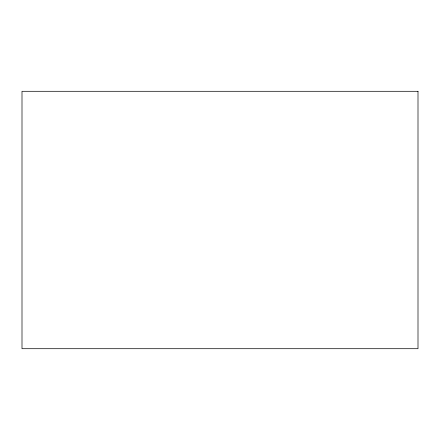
<?xml version="1.0" encoding="UTF-8"?>
<svg xmlns="http://www.w3.org/2000/svg" width="440" height="440" viewBox="0 0 440 440"><rect width="100%" height="100%" fill="white"/><g stroke="black" fill="none" stroke-linecap="round" stroke-linejoin="round"><path stroke-width="0.66" d="M418 91.3L22 91.3L22 348.7L418 348.7L418 91.3"/></g></svg>
